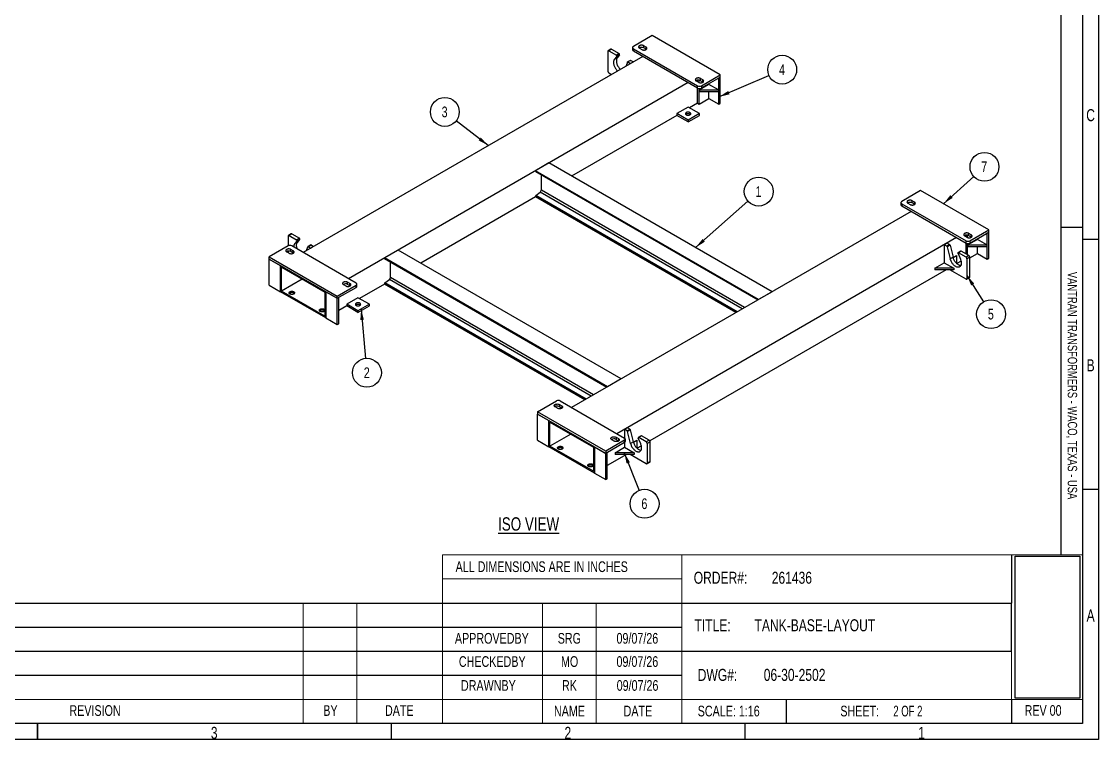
# Model space of a CAD drawing. Header units: inches. Extents: x 0 to 265, y 0 to 187.
# Drawn here: x 130.3 to 264.6, y 0 to 89.5 of the extents above; entities that cross this region are included whole.
import ezdxf

# ---------------------------------------------------------------- set-up
doc = ezdxf.new("R2010")
doc.units = ezdxf.units.IN
doc.header["$LTSCALE"] = 16
doc.header["$MEASUREMENT"] = 0
doc.layers.add('FORMAT', color=7, linetype='Continuous')
doc.styles.add('SLDTEXTSTYLE0', font='TXT', dxfattribs={"width": 0.75})
doc.styles.add('SLDTEXTSTYLE1', font='TXT', dxfattribs={"width": 0.666667})
doc.dimstyles.new('SLDDIMSTYLE4', dxfattribs={"dimtxt": 0.18, "dimasz": 1.359375, "dimexe": 0, "dimexo": 0.0625, "dimgap": 0, "dimtad": 0, "dimtih": 1, "dimtoh": 1, "dimdec": 0, "dimrnd": 1e-09, "dimzin": 0, "dimdsep": 46, "dimtxsty": 'Standard', "dimsah": 1, "dimcen": 0.09, "dimadec": 0, "dimazin": 0, "dimtfac": 1.359375, "dimtdec": 0, "dimtofl": 0, "dimtmove": 0, "dimatfit": 3, "dimfxl": 0, "dimfrac": 2, "dimtolj": 1, "dimtzin": 0, "dimarcsym": 0})
picture_1 = doc.add_image_def('image1.bmp', size_in_pixel=(535, 215))

# ---------------------------------------------------------------- blocks, each defined once
blk = doc.blocks.new('Drawing View47')
at = {"color": 7, "linetype": 'Continuous', "lineweight": 25}
for p, q in [((2.45, 1.5), (0.1, 0.14)), ((10.94, -3.4), (2.45, 1.5)), ((0, 0), (0, -0.27)), ((1.69, 0.07), (1.39, 0.24)), ((1.39, -0.03), (1.39, 0.24)), ((1.69, -0.2), (1.69, 0.07)), ((1.28, -1.09), (-41.06, -25.53)), ((-3.08, -0.48), (-3.08, -2.93)), ((-2.7, -0.2), (-3.05, -0.4)), ((-2.61, -0.2), (-2.97, -0.41)), ((-2.97, -0.41), (-2.01, -0.96)), ((-2.61, -0.2), (-1.66, -0.75)), ((-1.96, -1.09), (-2.27, -1.46)), ((-1.91, -1.26), (-2.27, -1.46)), ((-1.66, -0.75), (-2.01, -0.96)), ((-1.61, -0.89), (-1.96, -1.09)), ((-1.61, -0.89), (-1.91, -1.26)), ((0.1, -0.14), (8.11, -4.76)), ((0.1, -0.14), (0.1, -0.41)), ((0.1, -0.41), (8.11, -5.03)), ((0.86, -0.07), (1.16, -0.24)), ((1.69, -0.2), (1.39, -0.03)), ((1.72, -0.22), (1.69, -0.2)), ((-0.62, -1.81), (-0.79, -2.28)), ((-0.26, -1.59), (-0.61, -1.79)), ((-0.21, -1.59), (-0.57, -1.79)), ((-0.57, -1.79), (-0.26, -1.97)), ((0.1, -1.77), (-0.26, -1.97)), ((-0.21, -1.59), (0.1, -1.77)), ((-2.97, -3.13), (-2.61, -3.33)), ((8.76, -4.01), (8.47, -3.84)), ((8.47, -4.12), (8.47, -3.84)), ((8.58, -4.76), (10.94, -3.4)), ((8.58, -5.03), (10.94, -3.67)), ((8.76, -4.29), (8.76, -4.01)), ((10.76, -3.78), (10.94, -3.67)), ((10.76, -7.04), (10.76, -3.78)), ((10.94, -3.67), (10.94, -3.4)), ((10.94, -6.94), (10.94, -3.67)), ((6.93, -4.35), (-35.4, -28.8)), ((7.93, -4.15), (8.23, -4.32)), ((8.11, -4.25), (8.11, -4.06)), ((8.11, -5.03), (8.11, -4.76)), ((8.11, -6.94), (8.11, -5.03)), ((8.29, -4.35), (8.29, -4.06)), ((8.29, -7.04), (8.29, -5.09)), ((9.53, -4.59), (8.35, -5.27)), ((8.35, -5.27), (10.7, -5.27)), ((8.35, -5.27), (8.35, -5.48)), ((8.76, -4.29), (8.47, -4.12)), ((8.58, -4.76), (8.58, -5.03)), ((8.79, -4.3), (8.76, -4.29)), ((9.53, -4.59), (9.53, -4.49)), ((10.7, -5.27), (9.53, -4.59)), ((10.7, -5.27), (10.7, -5.48)), ((8.29, -7.04), (9.53, -6.33)), ((8.35, -5.48), (10.7, -5.48)), ((9.53, -6.33), (9.53, -5.48)), ((9.53, -6.33), (10.76, -7.04)), ((6.93, -7.42), (5.52, -8.23)), ((8.35, -8.23), (6.93, -7.42)), ((8.11, -6.94), (7.11, -7.52)), ((8.11, -6.94), (8.29, -7.04)), ((10.76, -7.04), (10.94, -6.94)), ((5.52, -8.44), (-7.59, -16.01)), ((6.93, -9.05), (5.52, -8.23)), ((5.52, -8.23), (5.52, -8.44)), ((6.93, -9.25), (5.52, -8.44)), ((8.35, -8.23), (6.93, -9.05)), ((6.93, -9.25), (8.35, -8.44)), ((6.93, -9.05), (6.93, -9.25)), ((8.35, -8.44), (8.35, -8.23)), ((-10.42, -14.37), (-12.1, -15.34)), ((17.39, -30.43), (-10.42, -14.37)), ((15.71, -31.4), (-12.1, -15.34)), ((-12.1, -15.39), (-12.1, -15.34)), ((15.67, -31.43), (-12.1, -15.39)), ((-12.08, -15.44), (15.64, -31.44)), ((-11.37, -17.78), (-11.37, -15.85)), ((-12.1, -18.61), (-26.41, -26.87)), ((-12.1, -18.61), (-12.1, -18.56)), ((12.92, -33.01), (-12.1, -18.56)), ((12.88, -33.03), (-12.1, -18.61)), ((-12.05, -18.45), (-11.5, -18.03)), ((13.04, -32.94), (-12.05, -18.45)), ((13.68, -32.57), (-11.5, -18.03)), ((13.97, -32.41), (-11.37, -17.78)), ((35.92, -17.82), (33.57, -19.19)), ((44.41, -22.72), (35.92, -17.82)), ((33.47, -19.32), (33.47, -19.59)), ((33.57, -19.46), (41.58, -24.08)), ((33.57, -19.46), (33.57, -19.73)), ((33.57, -19.73), (41.58, -24.36)), ((34.33, -19.39), (34.63, -19.56)), ((35.16, -19.25), (34.86, -19.08)), ((34.86, -19.36), (34.86, -19.08)), ((35.16, -19.53), (34.86, -19.36)), ((35.16, -19.53), (35.16, -19.25)), ((35.18, -19.54), (35.16, -19.53)), ((34.75, -20.41), (-7.59, -44.85)), ((42.05, -24.08), (44.41, -22.72)), ((44.41, -23), (44.41, -22.72)), ((-42.95, -23.49), (-42.95, -24.71)), ((-42.56, -23.21), (-42.91, -23.41)), ((-42.48, -23.22), (-42.83, -23.42)), ((-42.83, -23.42), (-41.88, -23.97)), ((-42.48, -23.22), (-41.52, -23.77)), ((-42.13, -24.47), (-41.83, -24.1)), ((-41.52, -23.77), (-41.88, -23.97)), ((-41.47, -23.9), (-41.83, -24.1)), ((-41.78, -24.27), (-41.47, -23.9)), ((40.4, -23.68), (-1.94, -48.12)), ((41.4, -23.47), (41.7, -23.64)), ((41.58, -23.57), (41.58, -23.38)), ((41.58, -24.36), (41.58, -24.08)), ((41.76, -23.67), (41.76, -23.38)), ((43, -23.91), (41.82, -24.59)), ((42.23, -23.34), (41.93, -23.17)), ((41.93, -23.44), (41.93, -23.17)), ((42.23, -23.61), (41.93, -23.44)), ((42.05, -24.36), (44.41, -23)), ((42.05, -24.08), (42.05, -24.36)), ((42.23, -23.61), (42.23, -23.34)), ((42.26, -23.62), (42.23, -23.61)), ((43, -23.91), (43, -23.81)), ((44.17, -24.59), (43, -23.91)), ((44.23, -23.1), (44.41, -23)), ((44.23, -26.36), (44.23, -23.1)), ((44.41, -26.26), (44.41, -23)), ((-42.95, -24.71), (-45.3, -26.07)), ((-43.12, -25.46), (-42.83, -25.63)), ((-42.95, -25.37), (-42.95, -25.56)), ((-42.3, -25.33), (-42.59, -25.16)), ((-42.59, -25.43), (-42.59, -25.16)), ((-42.3, -25.6), (-42.59, -25.43)), ((-34.46, -29.34), (-42.48, -24.71)), ((-42.3, -25.6), (-42.3, -25.33)), ((-41.78, -24.27), (-42.13, -24.47)), ((-40.65, -25.29), (-40.49, -24.82)), ((-40.12, -24.6), (-40.47, -24.8)), ((-40.43, -24.81), (-40.08, -24.6)), ((-40.43, -24.81), (-40.12, -24.99)), ((-39.77, -24.78), (-40.12, -24.99)), ((-40.08, -24.6), (-39.77, -24.78)), ((-29.24, -25.24), (-30.93, -26.21)), ((-1.43, -41.29), (-29.24, -25.24)), ((39.22, -24.36), (38.87, -24.56)), ((38.87, -24.56), (38.87, -26.81)), ((39.18, -24.74), (38.87, -24.56)), ((39.54, -24.54), (39.18, -24.74)), ((39.54, -24.54), (39.22, -24.36)), ((39.59, -24.61), (39.24, -24.82)), ((39.24, -24.82), (39.61, -26.34)), ((39.59, -24.61), (39.97, -26.13)), ((40.94, -25.37), (40.59, -25.57)), ((40.98, -25.37), (40.63, -25.57)), ((41.93, -25.92), (40.98, -25.37)), ((41.58, -25.72), (41.58, -24.36)), ((41.76, -25.82), (41.76, -24.41)), ((41.82, -24.59), (41.82, -24.8)), ((41.82, -24.59), (44.17, -24.59)), ((41.82, -24.8), (44.17, -24.8)), ((43, -25.65), (43, -24.8)), ((44.17, -24.59), (44.17, -24.8)), ((-45.3, -26.35), (-45.3, -26.07)), ((-45.3, -26.07), (-36.82, -30.97)), ((-45.3, -26.35), (-36.82, -31.24)), ((-45.3, -29.61), (-45.3, -26.35)), ((-45.3, -26.35), (-43.89, -27.16)), ((-42.27, -25.61), (-42.3, -25.6)), ((-3.11, -42.27), (-30.93, -26.21)), ((-30.93, -26.26), (-30.93, -26.21)), ((-3.16, -42.29), (-30.93, -26.26)), ((-30.91, -26.3), (-3.19, -42.31)), ((-30.19, -28.65), (-30.19, -26.71)), ((37.69, -27.49), (38.87, -26.81)), ((38.87, -26.81), (40.05, -27.49)), ((39.97, -26.13), (39.61, -26.34)), ((39.98, -26.17), (40.4, -25.92)), ((40.4, -25.92), (40.4, -26.9)), ((40.96, -26.62), (40.43, -26.92)), ((40.58, -25.65), (40.88, -26.37)), ((41.58, -26.13), (40.63, -25.57)), ((41.93, -25.92), (41.58, -26.13)), ((42.05, -26.13), (41.7, -26.33)), ((41.7, -26.33), (41.7, -28.78)), ((42.05, -26.19), (43, -25.65)), ((42.05, -28.57), (42.05, -26.13)), ((43, -25.65), (44.23, -26.36)), ((44.23, -26.36), (44.41, -26.26)), ((-43.89, -30.43), (-43.89, -27.16)), ((-43.89, -27.16), (-38.23, -30.43)), ((-43.89, -30.43), (-43.89, -27.16)), ((-43.77, -27.37), (-38.35, -30.5)), ((-43.77, -30.36), (-43.77, -27.37)), ((39.11, -27.69), (2.16, -49.02)), ((37.69, -27.49), (37.69, -27.69)), ((40.05, -27.49), (37.69, -27.49)), ((40.05, -27.69), (37.69, -27.69)), ((41.58, -28.85), (39.58, -27.69)), ((40.05, -27.49), (40.05, -27.69)), ((-41.18, -28.86), (-43.77, -30.36)), ((-35.23, -29.41), (-35.52, -29.24)), ((-35.52, -29.51), (-35.52, -29.24)), ((-35.23, -29.68), (-35.52, -29.51)), ((-35.23, -29.68), (-35.23, -29.41)), ((-34.36, -29.75), (-34.36, -29.48)), ((-30.93, -29.48), (-34.05, -31.28)), ((-30.93, -29.48), (-30.93, -29.43)), ((-5.9, -43.87), (-30.93, -29.43)), ((-5.94, -43.9), (-30.93, -29.48)), ((-30.87, -29.32), (-30.32, -28.9)), ((-5.78, -43.8), (-30.87, -29.32)), ((-5.14, -43.44), (-30.32, -28.9)), ((-4.86, -43.27), (-30.19, -28.65)), ((41.66, -28.86), (42.02, -28.65)), ((42.05, -28.57), (41.7, -28.78)), ((-45.3, -29.61), (-43.89, -30.43)), ((-38.23, -33.69), (-43.89, -30.43)), ((-38.35, -33.49), (-43.77, -30.36)), ((-38.35, -30.5), (-38.35, -33.49)), ((-38.23, -30.43), (-38.23, -33.69)), ((-38.23, -30.43), (-36.82, -31.24)), ((-38.23, -33.69), (-38.23, -30.43)), ((-36.82, -30.97), (-34.46, -29.61)), ((-36.82, -31.24), (-34.46, -29.88)), ((-36.05, -29.54), (-35.76, -29.71)), ((-35.2, -29.7), (-35.23, -29.68)), ((-34.46, -29.88), (-34.46, -29.61)), ((17.39, -30.43), (15.71, -31.4)), ((-36.82, -31.24), (-36.82, -30.97)), ((-36.82, -31.24), (-36.64, -31.14)), ((-36.82, -34.51), (-36.82, -31.24)), ((-36.64, -34.41), (-36.64, -31.14)), ((-35.64, -32.2), (-36.64, -32.78)), ((-34.23, -31.18), (-35.64, -31.99)), ((-34.23, -32.81), (-35.64, -31.99)), ((-35.64, -31.99), (-35.64, -32.2)), ((-34.23, -33.01), (-35.64, -32.2)), ((-32.81, -31.99), (-34.23, -31.18)), ((-32.81, -31.99), (-34.23, -32.81)), ((-34.23, -33.01), (-32.81, -32.2)), ((-32.81, -32.2), (-32.81, -31.99)), ((-34.23, -32.81), (-34.23, -33.01)), ((-38.23, -33.69), (-36.82, -34.51)), ((-36.82, -34.51), (-36.64, -34.41)), ((-1.43, -41.29), (-3.11, -42.27)), ((-11.83, -45.4), (-9.48, -44.04)), ((-9.01, -44.04), (-0.99, -48.66)), ((-11.83, -45.4), (-11.83, -45.67)), ((-3.35, -50.29), (-11.83, -45.4)), ((-9.36, -44.95), (-9.65, -44.78)), ((-9.12, -44.48), (-8.83, -44.65)), ((-9.12, -44.48), (-9.12, -44.75)), ((-9.12, -44.75), (-8.83, -44.92)), ((-8.83, -44.65), (-8.83, -44.92)), ((-8.83, -44.92), (-8.8, -44.94)), ((-3.35, -50.57), (-11.83, -45.67)), ((-11.83, -45.67), (-10.42, -46.48)), ((-11.83, -48.93), (-11.83, -45.67)), ((-10.42, -49.75), (-10.42, -46.48)), ((-10.42, -46.48), (-4.76, -49.75)), ((-10.42, -49.75), (-10.42, -46.48)), ((-10.3, -46.69), (-4.88, -49.82)), ((-10.3, -49.68), (-10.3, -46.69)), ((-7.71, -48.19), (-10.3, -49.68)), ((-0.64, -47.37), (-0.99, -47.57)), ((-0.99, -47.57), (-0.99, -48.66)), ((-0.68, -47.75), (-0.99, -47.57)), ((-0.68, -47.75), (-0.33, -47.55)), ((-0.33, -47.55), (-0.64, -47.37)), ((-0.27, -47.63), (-0.63, -47.83)), ((-0.25, -49.35), (-0.63, -47.83)), ((0.1, -49.15), (-0.27, -47.63)), ((-11.83, -48.93), (-10.42, -49.75)), ((-0.99, -48.93), (-3.35, -50.29)), ((-0.99, -49.21), (-3.35, -50.57)), ((-2.29, -49.04), (-2.58, -48.87)), ((-2.05, -48.56), (-1.76, -48.73)), ((-2.05, -48.56), (-2.05, -48.83)), ((-2.05, -48.83), (-1.76, -49)), ((-1.76, -48.73), (-1.76, -49)), ((-1.76, -49), (-1.73, -49.02)), ((-0.99, -49.21), (-0.99, -48.93)), ((-0.99, -49.21), (-0.99, -49.82)), ((-0.89, -49.07), (-0.89, -48.8)), ((0.1, -49.15), (-0.25, -49.35)), ((0.11, -49.18), (0.54, -48.93)), ((0.54, -48.93), (0.54, -49.91)), ((1.1, -49.63), (0.57, -49.94)), ((1.08, -48.38), (0.72, -48.58)), ((1.02, -49.38), (0.72, -48.66)), ((1.12, -48.38), (0.77, -48.59)), ((1.72, -49.14), (0.77, -48.59)), ((2.07, -48.93), (1.12, -48.38)), ((2.07, -48.93), (1.72, -49.14)), ((2.19, -49.14), (1.84, -49.34)), ((1.84, -49.34), (1.84, -51.79)), ((2.19, -51.59), (2.19, -49.14)), ((-4.76, -53.02), (-10.42, -49.75)), ((-4.88, -52.81), (-10.3, -49.68)), ((-4.88, -49.82), (-4.88, -52.81)), ((-4.76, -49.75), (-4.76, -53.02)), ((-4.76, -49.75), (-3.35, -50.57)), ((-4.76, -53.02), (-4.76, -49.75)), ((-3.35, -50.29), (-3.35, -50.57)), ((-3.35, -50.57), (-3.17, -50.46)), ((-3.35, -53.83), (-3.35, -50.57)), ((-3.17, -53.73), (-3.17, -50.46)), ((-0.76, -50.7), (-3.17, -52.1)), ((-2.17, -50.5), (-0.99, -49.82)), ((0.19, -50.5), (-2.17, -50.5)), ((-2.17, -50.5), (-2.17, -50.7)), ((0.19, -50.7), (-2.17, -50.7)), ((-0.99, -49.82), (0.19, -50.5)), ((1.72, -51.86), (-0.29, -50.7)), ((0.19, -50.5), (0.19, -50.7)), ((1.8, -51.87), (2.15, -51.66)), ((2.19, -51.59), (1.84, -51.79)), ((-4.76, -53.02), (-3.35, -53.83)), ((-3.35, -53.83), (-3.17, -53.73))]:
    blk.add_line(p, q, dxfattribs=at)
at = {"color": 7, "linetype": 'Continuous', "lineweight": 25, "flags": 128}
for points in [[(0.1, 0.14), (0.06, 0.11), (0.03, 0.08), (0.01, 0.05), (0, 0.02), (0, -0.02), (0.01, -0.05), (0.03, -0.08), (0.06, -0.11), (0.1, -0.14)], [(1.39, 0.24), (1.35, 0.26), (1.3, 0.28), (1.24, 0.29), (1.19, 0.3), (1.13, 0.3), (1.07, 0.3), (1.01, 0.29), (0.96, 0.28), (0.91, 0.26), (0.86, 0.24), (0.83, 0.21), (0.79, 0.18), (0.77, 0.15), (0.76, 0.12), (0.75, 0.09), (0.76, 0.05), (0.77, 0.02), (0.79, -0.01), (0.83, -0.04), (0.86, -0.07)], [(1.16, -0.24), (1.2, -0.26), (1.25, -0.28), (1.31, -0.29), (1.36, -0.3), (1.42, -0.3), (1.48, -0.3), (1.54, -0.29), (1.59, -0.28), (1.64, -0.26), (1.69, -0.24), (1.73, -0.21), (1.76, -0.18), (1.78, -0.15), (1.79, -0.12), (1.8, -0.09), (1.79, -0.05), (1.78, -0.02), (1.76, 0.01), (1.73, 0.04), (1.69, 0.07)], [(-1.91, -1.26), (-1.95, -1.31), (-1.97, -1.36), (-2, -1.42), (-2.01, -1.49), (-2.02, -1.56), (-2.02, -1.64), (-2.02, -1.72), (-2.01, -1.81), (-1.99, -1.89), (-1.97, -1.98), (-1.94, -2.07), (-1.9, -2.16), (-1.86, -2.25), (-1.82, -2.33), (-1.77, -2.41), (-1.71, -2.49), (-1.65, -2.57), (-1.59, -2.64), (-1.53, -2.7), (-1.52, -2.7)], [(-2.27, -1.46), (-2.3, -1.51), (-2.33, -1.57), (-2.35, -1.63), (-2.37, -1.7), (-2.37, -1.77), (-2.38, -1.85), (-2.37, -1.93), (-2.36, -2.01), (-2.35, -2.1), (-2.32, -2.19), (-2.29, -2.27), (-2.26, -2.36), (-2.22, -2.45), (-2.17, -2.53), (-2.12, -2.62), (-2.06, -2.7), (-2.01, -2.77), (-1.94, -2.84), (-1.88, -2.9), (-1.88, -2.91)], [(-0.62, -1.81), (-0.62, -1.8), (-0.61, -1.79), (-0.61, -1.79), (-0.6, -1.79), (-0.59, -1.79), (-0.59, -1.79), (-0.58, -1.79), (-0.57, -1.79)], [(8.47, -3.84), (8.42, -3.82), (8.37, -3.8), (8.32, -3.79), (8.26, -3.78), (8.2, -3.78), (8.14, -3.78), (8.08, -3.79), (8.03, -3.8), (7.98, -3.82), (7.93, -3.84), (7.9, -3.87), (7.87, -3.9), (7.84, -3.93), (7.83, -3.96), (7.82, -4), (7.83, -4.03), (7.84, -4.06), (7.87, -4.1), (7.9, -4.12), (7.93, -4.15)], [(8.23, -4.32), (8.27, -4.34), (8.32, -4.36), (8.38, -4.37), (8.44, -4.38), (8.49, -4.38), (8.55, -4.38), (8.61, -4.37), (8.66, -4.36), (8.71, -4.34), (8.76, -4.32), (8.8, -4.29), (8.83, -4.27), (8.85, -4.23), (8.86, -4.2), (8.87, -4.17), (8.86, -4.13), (8.85, -4.1), (8.83, -4.07), (8.8, -4.04), (8.76, -4.01)], [(6.7, -8.37), (6.74, -8.39), (6.79, -8.41), (6.84, -8.42), (6.9, -8.42), (6.95, -8.42), (7.01, -8.42), (7.06, -8.41), (7.11, -8.39), (7.16, -8.37), (7.2, -8.35), (7.23, -8.32), (7.25, -8.29), (7.26, -8.26), (7.27, -8.23), (7.26, -8.2), (7.24, -8.16), (7.22, -8.14), (7.19, -8.11), (7.15, -8.09), (7.1, -8.07), (7.05, -8.05), (7, -8.04), (6.94, -8.04), (6.88, -8.04), (6.83, -8.05), (6.78, -8.06), (6.73, -8.08), (6.69, -8.1), (6.65, -8.13), (6.63, -8.16), (6.61, -8.19), (6.6, -8.22), (6.6, -8.25), (6.61, -8.29), (6.63, -8.32), (6.66, -8.34), (6.7, -8.37)], [(6.7, -8.3), (6.66, -8.33), (6.65, -8.33)], [(7.22, -8.33), (7.2, -8.32), (7.16, -8.3), (7.11, -8.28), (7.06, -8.26), (7.01, -8.25), (6.95, -8.24), (6.9, -8.25), (6.84, -8.25), (6.79, -8.26), (6.74, -8.28), (6.7, -8.3)], [(33.57, -19.19), (33.53, -19.21), (33.5, -19.24), (33.48, -19.27), (33.47, -19.3), (33.47, -19.34), (33.48, -19.37), (33.5, -19.4), (33.53, -19.43), (33.57, -19.46)], [(34.86, -19.08), (34.82, -19.06), (34.77, -19.04), (34.71, -19.03), (34.66, -19.02), (34.6, -19.02), (34.54, -19.02), (34.48, -19.03), (34.43, -19.04), (34.38, -19.06), (34.33, -19.08), (34.3, -19.11), (34.26, -19.14), (34.24, -19.17), (34.23, -19.2), (34.22, -19.24), (34.23, -19.27), (34.24, -19.3), (34.26, -19.33), (34.3, -19.36), (34.33, -19.39)], [(34.63, -19.56), (34.67, -19.58), (34.72, -19.6), (34.78, -19.61), (34.83, -19.62), (34.89, -19.62), (34.95, -19.62), (35.01, -19.61), (35.06, -19.6), (35.11, -19.58), (35.16, -19.56), (35.2, -19.53), (35.23, -19.5), (35.25, -19.47), (35.26, -19.44), (35.27, -19.41), (35.26, -19.37), (35.25, -19.34), (35.23, -19.31), (35.2, -19.28), (35.16, -19.25)], [(41.93, -23.17), (41.89, -23.14), (41.84, -23.13), (41.79, -23.11), (41.73, -23.1), (41.67, -23.1), (41.61, -23.1), (41.55, -23.11), (41.5, -23.13), (41.45, -23.14), (41.4, -23.17), (41.37, -23.19), (41.34, -23.22), (41.31, -23.25), (41.3, -23.28), (41.29, -23.32), (41.3, -23.35), (41.31, -23.39), (41.34, -23.42), (41.37, -23.45), (41.4, -23.47)], [(41.7, -23.64), (41.74, -23.66), (41.79, -23.68), (41.85, -23.69), (41.91, -23.7), (41.96, -23.71), (42.02, -23.7), (42.08, -23.69), (42.13, -23.68), (42.18, -23.66), (42.23, -23.64), (42.27, -23.62), (42.3, -23.59), (42.32, -23.56), (42.33, -23.52), (42.34, -23.49), (42.33, -23.45), (42.32, -23.42), (42.3, -23.39), (42.27, -23.36), (42.23, -23.34)], [(-42.59, -25.16), (-42.64, -25.13), (-42.69, -25.12), (-42.74, -25.1), (-42.8, -25.09), (-42.86, -25.09), (-42.92, -25.09), (-42.97, -25.1), (-43.03, -25.12), (-43.08, -25.13), (-43.12, -25.16), (-43.16, -25.18), (-43.19, -25.21), (-43.22, -25.24), (-43.23, -25.27), (-43.23, -25.31), (-43.23, -25.34), (-43.22, -25.38), (-43.19, -25.41), (-43.16, -25.44), (-43.12, -25.46)], [(-42.83, -25.63), (-42.78, -25.65), (-42.73, -25.67), (-42.68, -25.68), (-42.62, -25.69), (-42.56, -25.7), (-42.51, -25.69), (-42.45, -25.68), (-42.39, -25.67), (-42.34, -25.65), (-42.3, -25.63), (-42.26, -25.61), (-42.23, -25.58), (-42.21, -25.55), (-42.19, -25.51), (-42.19, -25.48), (-42.19, -25.44), (-42.21, -25.41), (-42.23, -25.38), (-42.26, -25.35), (-42.3, -25.33)], [(-41.79, -25.11), (-41.8, -25.08), (-41.83, -24.99), (-41.85, -24.91), (-41.87, -24.82), (-41.88, -24.74), (-41.89, -24.65), (-41.88, -24.58), (-41.88, -24.5), (-41.86, -24.44), (-41.84, -24.37), (-41.81, -24.32), (-41.78, -24.27)], [(-40.43, -24.81), (-40.44, -24.8), (-40.45, -24.8), (-40.46, -24.8), (-40.46, -24.8), (-40.47, -24.8), (-40.48, -24.81), (-40.48, -24.81), (-40.49, -24.82)], [(40.88, -26.37), (40.91, -26.46), (40.94, -26.55), (40.96, -26.63), (40.98, -26.72), (40.99, -26.8), (40.99, -26.88), (40.99, -26.96), (40.98, -27.03), (40.96, -27.1), (40.94, -27.16), (40.91, -27.21), (40.87, -27.26), (40.83, -27.3), (40.78, -27.33), (40.73, -27.36), (40.68, -27.37), (40.62, -27.38), (40.56, -27.38), (40.49, -27.37), (40.43, -27.35), (40.36, -27.32), (40.29, -27.29), (40.22, -27.24), (40.16, -27.19), (40.09, -27.14), (40.02, -27.07), (39.96, -27.01), (39.9, -26.93), (39.85, -26.85), (39.8, -26.77), (39.75, -26.69), (39.71, -26.6), (39.67, -26.51), (39.64, -26.43), (39.61, -26.34)], [(40.93, -27.17), (40.91, -27.17), (40.85, -27.16), (40.78, -27.14), (40.71, -27.12), (40.65, -27.08), (40.58, -27.04), (40.51, -26.99), (40.44, -26.93), (40.38, -26.87), (40.32, -26.8), (40.26, -26.73), (40.2, -26.65), (40.15, -26.57), (40.1, -26.48), (40.06, -26.4), (40.02, -26.31), (39.99, -26.22), (39.97, -26.13)], [(40.58, -25.65), (40.57, -25.63), (40.57, -25.61), (40.57, -25.59), (40.58, -25.58), (40.59, -25.57), (40.6, -25.57), (40.61, -25.57), (40.63, -25.57)], [(-35.52, -29.24), (-35.57, -29.22), (-35.62, -29.2), (-35.67, -29.18), (-35.73, -29.18), (-35.79, -29.17), (-35.85, -29.18), (-35.9, -29.18), (-35.96, -29.2), (-36.01, -29.22), (-36.05, -29.24), (-36.09, -29.26), (-36.12, -29.29), (-36.14, -29.32), (-36.16, -29.36), (-36.16, -29.39), (-36.16, -29.42), (-36.14, -29.46), (-36.12, -29.49), (-36.09, -29.52), (-36.05, -29.54)], [(-35.76, -29.71), (-35.71, -29.74), (-35.66, -29.75), (-35.61, -29.77), (-35.55, -29.77), (-35.49, -29.78), (-35.43, -29.77), (-35.38, -29.77), (-35.32, -29.75), (-35.27, -29.74), (-35.23, -29.71), (-35.19, -29.69), (-35.16, -29.66), (-35.14, -29.63), (-35.12, -29.59), (-35.12, -29.56), (-35.12, -29.53), (-35.14, -29.49), (-35.16, -29.46), (-35.19, -29.43), (-35.23, -29.41)], [(-34.46, -29.61), (-34.42, -29.59), (-34.4, -29.56), (-34.38, -29.53), (-34.37, -29.49), (-34.37, -29.46), (-34.38, -29.43), (-34.4, -29.39), (-34.42, -29.37), (-34.46, -29.34)], [(-42.72, -30.42), (-42.68, -30.4), (-42.63, -30.39), (-42.57, -30.37), (-42.52, -30.37), (-42.46, -30.37), (-42.41, -30.37), (-42.35, -30.38), (-42.3, -30.39), (-42.25, -30.41), (-42.21, -30.44), (-42.18, -30.46), (-42.16, -30.49), (-42.14, -30.52), (-42.13, -30.56), (-42.13, -30.59), (-42.15, -30.62), (-42.17, -30.65), (-42.2, -30.68), (-42.23, -30.71), (-42.28, -30.73), (-42.33, -30.74), (-42.38, -30.76), (-42.43, -30.76), (-42.49, -30.76), (-42.55, -30.76), (-42.6, -30.75), (-42.65, -30.74), (-42.7, -30.72), (-42.74, -30.69), (-42.77, -30.67), (-42.8, -30.64), (-42.81, -30.61), (-42.82, -30.57), (-42.82, -30.54), (-42.81, -30.51), (-42.78, -30.48), (-42.76, -30.45), (-42.72, -30.42)], [(-42.72, -30.56), (-42.68, -30.54), (-42.63, -30.52), (-42.57, -30.51), (-42.52, -30.5), (-42.46, -30.5), (-42.41, -30.51), (-42.35, -30.52), (-42.3, -30.53), (-42.25, -30.55), (-42.21, -30.57), (-42.18, -30.6), (-42.16, -30.63), (-42.15, -30.63)], [(-34.46, -32.13), (-34.42, -32.15), (-34.37, -32.17), (-34.32, -32.18), (-34.26, -32.18), (-34.21, -32.19), (-34.15, -32.18), (-34.1, -32.17), (-34.05, -32.16), (-34, -32.14), (-33.96, -32.11), (-33.93, -32.08), (-33.91, -32.05), (-33.9, -32.02), (-33.89, -31.99), (-33.9, -31.96), (-33.91, -31.93), (-33.94, -31.9), (-33.97, -31.87), (-34.01, -31.85), (-34.06, -31.83), (-34.11, -31.81), (-34.16, -31.8), (-34.22, -31.8), (-34.28, -31.8), (-34.33, -31.81), (-34.38, -31.82), (-34.43, -31.84), (-34.47, -31.86), (-34.51, -31.89), (-34.53, -31.92), (-34.55, -31.95), (-34.56, -31.98), (-34.56, -32.01), (-34.55, -32.05), (-34.53, -32.08), (-34.5, -32.1), (-34.46, -32.13)], [(-34.46, -32.06), (-34.5, -32.09), (-34.51, -32.1)], [(-33.94, -32.1), (-33.96, -32.08), (-34, -32.06), (-34.05, -32.04), (-34.1, -32.02), (-34.15, -32.01), (-34.21, -32.01), (-34.26, -32.01), (-34.32, -32.01), (-34.37, -32.02), (-34.42, -32.04), (-34.46, -32.06)], [(-38.95, -32.6), (-38.9, -32.58), (-38.86, -32.56), (-38.8, -32.55), (-38.75, -32.55), (-38.69, -32.54), (-38.63, -32.55), (-38.58, -32.56), (-38.53, -32.57), (-38.48, -32.59), (-38.44, -32.61), (-38.41, -32.64), (-38.38, -32.67), (-38.37, -32.7), (-38.36, -32.73), (-38.36, -32.77), (-38.38, -32.8), (-38.4, -32.83), (-38.43, -32.86), (-38.46, -32.88), (-38.51, -32.9), (-38.55, -32.92), (-38.61, -32.93), (-38.66, -32.94), (-38.72, -32.94), (-38.78, -32.94), (-38.83, -32.93), (-38.88, -32.91), (-38.93, -32.89), (-38.97, -32.87), (-39, -32.84), (-39.03, -32.81), (-39.04, -32.78), (-39.05, -32.75), (-39.05, -32.72), (-39.03, -32.69), (-39.01, -32.65), (-38.98, -32.63), (-38.95, -32.6)], [(-38.95, -32.74), (-38.9, -32.72), (-38.86, -32.7), (-38.8, -32.69), (-38.75, -32.68), (-38.69, -32.68), (-38.63, -32.68), (-38.58, -32.69), (-38.53, -32.71), (-38.48, -32.73), (-38.44, -32.75), (-38.41, -32.78), (-38.38, -32.81), (-38.38, -32.81)], [(-9.65, -44.78), (-9.69, -44.76), (-9.72, -44.73), (-9.75, -44.7), (-9.76, -44.66), (-9.76, -44.63), (-9.76, -44.6), (-9.75, -44.56), (-9.72, -44.53), (-9.69, -44.5), (-9.65, -44.48), (-9.61, -44.46), (-9.56, -44.44), (-9.51, -44.42), (-9.45, -44.42), (-9.39, -44.41), (-9.33, -44.42), (-9.27, -44.42), (-9.22, -44.44), (-9.17, -44.46), (-9.12, -44.48)], [(-8.83, -44.65), (-8.79, -44.67), (-8.76, -44.7), (-8.74, -44.73), (-8.72, -44.77), (-8.72, -44.8), (-8.72, -44.83), (-8.74, -44.87), (-8.76, -44.9), (-8.79, -44.93), (-8.83, -44.95), (-8.87, -44.98), (-8.92, -44.99), (-8.98, -45.01), (-9.04, -45.01), (-9.09, -45.02), (-9.15, -45.01), (-9.21, -45.01), (-9.27, -44.99), (-9.32, -44.98), (-9.36, -44.95)], [(-2.58, -48.87), (-2.62, -48.84), (-2.65, -48.81), (-2.67, -48.78), (-2.69, -48.75), (-2.69, -48.71), (-2.69, -48.68), (-2.67, -48.65), (-2.65, -48.61), (-2.62, -48.59), (-2.58, -48.56), (-2.54, -48.54), (-2.49, -48.52), (-2.43, -48.51), (-2.38, -48.5), (-2.32, -48.5), (-2.26, -48.5), (-2.2, -48.51), (-2.15, -48.52), (-2.1, -48.54), (-2.05, -48.56)], [(-1.76, -48.73), (-1.72, -48.76), (-1.69, -48.78), (-1.67, -48.82), (-1.65, -48.85), (-1.65, -48.88), (-1.65, -48.92), (-1.67, -48.95), (-1.69, -48.98), (-1.72, -49.01), (-1.76, -49.04), (-1.8, -49.06), (-1.85, -49.08), (-1.91, -49.09), (-1.97, -49.1), (-2.02, -49.1), (-2.08, -49.1), (-2.14, -49.09), (-2.19, -49.08), (-2.24, -49.06), (-2.29, -49.04)], [(-0.99, -48.93), (-0.96, -48.91), (-0.93, -48.88), (-0.91, -48.85), (-0.9, -48.81), (-0.9, -48.78), (-0.91, -48.75), (-0.93, -48.72), (-0.96, -48.69), (-0.99, -48.66)], [(-0.25, -49.35), (-0.22, -49.44), (-0.19, -49.53), (-0.16, -49.61), (-0.11, -49.7), (-0.07, -49.79), (-0.02, -49.87), (0.04, -49.94), (0.1, -50.02), (0.16, -50.09), (0.23, -50.15), (0.29, -50.21), (0.36, -50.26), (0.43, -50.3), (0.5, -50.33), (0.57, -50.36), (0.63, -50.38), (0.7, -50.39), (0.76, -50.39), (0.82, -50.38), (0.87, -50.37), (0.92, -50.34), (0.97, -50.31), (1.01, -50.27), (1.04, -50.23), (1.07, -50.17), (1.1, -50.11), (1.11, -50.04), (1.12, -49.97), (1.13, -49.9), (1.13, -49.81), (1.12, -49.73), (1.1, -49.65), (1.08, -49.56), (1.05, -49.47), (1.02, -49.38)], [(0.1, -49.15), (0.13, -49.23), (0.16, -49.32), (0.2, -49.41), (0.24, -49.5), (0.29, -49.58), (0.34, -49.66), (0.39, -49.74), (0.45, -49.81), (0.52, -49.88), (0.58, -49.95), (0.65, -50), (0.71, -50.05), (0.78, -50.09), (0.85, -50.13), (0.92, -50.16), (0.98, -50.17), (1.05, -50.18), (1.07, -50.19)], [(0.77, -48.59), (0.75, -48.58), (0.74, -48.58), (0.72, -48.58), (0.71, -48.59), (0.71, -48.61), (0.71, -48.62), (0.71, -48.64), (0.72, -48.66)], [(-9.25, -49.75), (-9.21, -49.72), (-9.16, -49.71), (-9.1, -49.7), (-9.05, -49.69), (-8.99, -49.69), (-8.94, -49.69), (-8.88, -49.7), (-8.83, -49.72), (-8.78, -49.74), (-8.74, -49.76), (-8.71, -49.78), (-8.69, -49.81), (-8.67, -49.85), (-8.66, -49.88), (-8.67, -49.91), (-8.68, -49.94), (-8.7, -49.97), (-8.73, -50), (-8.76, -50.03), (-8.81, -50.05), (-8.86, -50.06), (-8.91, -50.08), (-8.96, -50.08), (-9.02, -50.08), (-9.08, -50.08), (-9.13, -50.07), (-9.18, -50.06), (-9.23, -50.04), (-9.27, -50.01), (-9.3, -49.99), (-9.33, -49.96), (-9.34, -49.93), (-9.35, -49.89), (-9.35, -49.86), (-9.34, -49.83), (-9.32, -49.8), (-9.29, -49.77), (-9.25, -49.75)], [(-9.33, -49.95), (-9.32, -49.94), (-9.29, -49.91), (-9.25, -49.88), (-9.21, -49.86), (-9.16, -49.84), (-9.1, -49.83), (-9.05, -49.83), (-8.99, -49.82), (-8.94, -49.83), (-8.88, -49.84), (-8.83, -49.85), (-8.78, -49.87), (-8.74, -49.89), (-8.71, -49.92), (-8.69, -49.95), (-8.68, -49.95)], [(-5.48, -51.92), (-5.43, -51.9), (-5.39, -51.89), (-5.33, -51.87), (-5.28, -51.87), (-5.22, -51.87), (-5.16, -51.87), (-5.11, -51.88), (-5.06, -51.89), (-5.01, -51.91), (-4.97, -51.94), (-4.94, -51.96), (-4.91, -51.99), (-4.9, -52.02), (-4.89, -52.06), (-4.89, -52.09), (-4.91, -52.12), (-4.93, -52.15), (-4.96, -52.18), (-4.99, -52.2), (-5.04, -52.23), (-5.08, -52.24), (-5.14, -52.25), (-5.19, -52.26), (-5.25, -52.26), (-5.31, -52.26), (-5.36, -52.25), (-5.41, -52.23), (-5.46, -52.22), (-5.5, -52.19), (-5.53, -52.17), (-5.56, -52.14), (-5.57, -52.1), (-5.58, -52.07), (-5.58, -52.04), (-5.56, -52.01), (-5.54, -51.98), (-5.51, -51.95), (-5.48, -51.92)], [(-5.56, -52.13), (-5.54, -52.11), (-5.51, -52.08), (-5.48, -52.06), (-5.43, -52.04), (-5.39, -52.02), (-5.33, -52.01), (-5.28, -52), (-5.22, -52), (-5.16, -52.01), (-5.11, -52.01), (-5.06, -52.03), (-5.01, -52.05), (-4.97, -52.07), (-4.94, -52.1), (-4.91, -52.13), (-4.91, -52.13)]]:
    blk.add_lwpolyline(points, dxfattribs=at)
at = {"color": 7, "linetype": 'Continuous', "lineweight": 25}
for centre, radius, start, end in [((1.13, -0.53), 0.56, 61.9086, 121.5862), ((-3.01, -0.46), 0.0728, 50.7967, 189.214), ((-2.66, -0.27), 0.0838, 54.3824, 114.3071), ((-2.06, -1.05), 0.108, 338.9931, 61.8102), ((-1.71, -0.85), 0.108, 338.9931, 61.8102), ((0.16, -0.26), 0.163, 184.7823, 246.5379), ((-0.24, -1.62), 0.0409, 53.5902, 115.0993), ((-2.83, -2.91), 0.256, 182.6055, 237.3945), ((8.2, -4.61), 0.56, 61.9086, 121.5862), ((8.35, -4.31), 0.51, 242.4805, 297.5195), ((8.35, -4.58), 0.51, 242.4805, 297.5195), ((-12.06, -15.4), 0.0468, 174.3023, 234.3856), ((-11.96, -18.57), 0.146, 128.3701, 177.1002), ((-11.72, -17.76), 0.344, 308.3701, 357.1002), ((33.63, -19.58), 0.163, 184.7823, 246.5379), ((34.6, -19.85), 0.56, 61.9086, 121.5862), ((-42.88, -23.48), 0.0728, 50.7967, 189.214), ((-42.52, -23.28), 0.0838, 54.3824, 114.3071), ((-41.93, -24.07), 0.108, 338.9931, 61.8102), ((-41.57, -23.86), 0.108, 338.9931, 61.8102), ((41.67, -23.93), 0.56, 61.9086, 121.5862), ((41.82, -23.63), 0.51, 242.4805, 297.5195), ((-42.86, -25.92), 0.56, 61.9086, 121.5862), ((-42.71, -25.17), 0.51, 62.4805, 117.5195), ((-41.65, -24.82), 0.594, 144.1637, 182.7194), ((-40.1, -24.63), 0.0409, 53.5902, 115.0993), ((39.11, -24.85), 0.13, 13.6441, 57.0884), ((39.46, -24.65), 0.13, 13.6441, 57.0884), ((40.96, -25.4), 0.0417, 54.1918, 114.4977), ((41.82, -23.9), 0.51, 242.4805, 297.5195), ((-30.88, -26.27), 0.0468, 174.3023, 234.3856), ((41.44, -26.34), 0.256, 2.6055, 57.3945), ((41.8, -26.14), 0.256, 2.6055, 57.3945), ((-35.79, -30), 0.56, 61.9086, 121.5862), ((-30.78, -29.43), 0.146, 128.3701, 177.1002), ((-30.54, -28.63), 0.344, 308.3701, 357.1002), ((41.63, -28.79), 0.0728, 230.7967, 9.214), ((41.97, -28.58), 0.0799, 304.0564, 7.2558), ((-42.61, -30.76), 0.223, 118.1957, 146.109), ((-34.53, -29.73), 0.167, 294.3332, 354.3466), ((-38.84, -32.93), 0.223, 118.1957, 146.109), ((-9.24, -44.49), 0.51, 62.4805, 117.5195), ((-9.39, -45.25), 0.563, 62.1172, 121.3776), ((-0.75, -47.86), 0.13, 13.6441, 57.0884), ((-0.4, -47.66), 0.13, 13.6441, 57.0884), ((-2.32, -49.33), 0.563, 62.1172, 121.3776), ((-1.06, -49.05), 0.167, 294.3332, 354.3466), ((1.09, -48.42), 0.0417, 54.1918, 114.4977), ((1.58, -49.35), 0.256, 2.6055, 57.3945), ((1.93, -49.15), 0.256, 2.6055, 57.3945), ((1.76, -51.8), 0.0728, 230.7967, 9.214), ((2.11, -51.6), 0.0822, 305.0133, 6.2988)]:
    blk.add_arc(centre, radius, start, end, dxfattribs=at)
blk = doc.blocks.new('SW_NOTE_0_2')
at = {"layer": 'FORMAT', "color": 0}
blk.add_circle((-1.42, 1.1), 1.8, dxfattribs=at)
at = {"layer": 'FORMAT', "color": 0, "insert": (-1.45, 1.77), "char_height": 1.33, "attachment_point": 2, "style": 'SLDTEXTSTYLE0'}
blk.add_mtext('3', dxfattribs=at)
blk = doc.blocks.new('SW_NOTE_0_3')
at = {"layer": 'FORMAT', "color": 0}
blk.add_circle((1.65, 0.71), 1.8, dxfattribs=at)
at = {"layer": 'FORMAT', "color": 0, "insert": (1.63, 1.38), "char_height": 1.33, "attachment_point": 2, "style": 'SLDTEXTSTYLE0'}
blk.add_mtext('4', dxfattribs=at)
blk = doc.blocks.new('SW_NOTE_0_4')
at = {"layer": 'FORMAT', "color": 0}
blk.add_circle((1.35, 1.2), 1.8, dxfattribs=at)
at = {"layer": 'FORMAT', "color": 0, "insert": (1.32, 1.86), "char_height": 1.33, "attachment_point": 2, "style": 'SLDTEXTSTYLE0'}
blk.add_mtext('1', dxfattribs=at)
blk = doc.blocks.new('SW_NOTE_0_5')
at = {"layer": 'FORMAT', "color": 0}
blk.add_circle((0.95, -1.53), 1.8, dxfattribs=at)
at = {"layer": 'FORMAT', "color": 0, "insert": (0.92, -0.86), "char_height": 1.33, "attachment_point": 2, "style": 'SLDTEXTSTYLE0'}
blk.add_mtext('5', dxfattribs=at)
blk = doc.blocks.new('SW_NOTE_0_6')
at = {"layer": 'FORMAT', "color": 0}
blk.add_circle((0.67, -1.67), 1.8, dxfattribs=at)
at = {"layer": 'FORMAT', "color": 0, "insert": (0.64, -1), "char_height": 1.33, "attachment_point": 2, "style": 'SLDTEXTSTYLE0'}
blk.add_mtext('6', dxfattribs=at)
blk = doc.blocks.new('SW_NOTE_0_7')
at = {"layer": 'FORMAT', "color": 0}
blk.add_circle((0.16, -1.79), 1.8, dxfattribs=at)
at = {"layer": 'FORMAT', "color": 0, "insert": (0.14, -1.13), "char_height": 1.33, "attachment_point": 2, "style": 'SLDTEXTSTYLE0'}
blk.add_mtext('2', dxfattribs=at)
blk = doc.blocks.new('SW_NOTE_0_8')
at = {"layer": 'FORMAT', "color": 0}
blk.add_circle((1.34, 1.21), 1.8, dxfattribs=at)
at = {"layer": 'FORMAT', "color": 0, "insert": (1.31, 1.88), "char_height": 1.33, "attachment_point": 2, "style": 'SLDTEXTSTYLE0'}
blk.add_mtext('7', dxfattribs=at)

msp = doc.modelspace()

# ---------------------------------------------------------------- linework, layer by layer
at = {"color": 7, "linetype": 'Continuous', "lineweight": 18}
for p, q in [((182.76, 23), (182.76, 2)), ((182.76, 23), (262.567, 23)), ((212.601, 23), (212.601, 2)), ((182.76, 20), (212.601, 20)), ((165.406, 17), (165.406, 2)), ((172.078, 17), (172.078, 2)), ((195.247, 17), (195.247, 2)), ((201.919, 17), (201.919, 2)), ((253.73, 11), (253.73, 5)), ((262.567, 5), (102.805, 5))]:
    msp.add_line(p, q, dxfattribs=at)
at = {"layer": 'FORMAT', "linetype": 'Continuous', "lineweight": 25}
for p, q in [((264.567, 187.087), (264.567, 0)), ((262.567, 185.087), (262.567, 2)), ((262.567, 62.362), (264.567, 62.362)), ((262.567, 31.181), (264.567, 31.181)), ((262.567, 2), (2, 2)), ((132.283, -0.001), (132.283, 2.001)), ((132.283, 2), (132.283, 0)), ((176.378, 2), (176.378, 0)), ((220.472, 2), (220.472, 0)), ((264.567, 0), (0, 0))]:
    msp.add_line(p, q, dxfattribs=at)
at = {"layer": 'FORMAT', "color": 7}
for p, q in [((259.936, 23), (259.936, 185.087)), ((262.567, 63.812), (259.936, 63.812)), ((253.73, 23), (253.73, 17)), ((253.73, 11), (253.73, 17)), ((225.614, 5), (225.614, 2)), ((253.73, 5), (253.73, 2))]:
    msp.add_line(p, q, dxfattribs=at)
at = {"layer": 'FORMAT'}
for p, q in [((102.805, 17), (253.73, 17)), ((102.805, 14), (212.601, 14)), ((102.805, 11), (253.73, 11)), ((102.805, 8), (212.601, 8))]:
    msp.add_line(p, q, dxfattribs=at)

# ---------------------------------------------------------------- block references
at = {"color": 7, "linetype": 'Continuous', "lineweight": 25}
msp.add_blockref('Drawing View47', (206.474, 86.231), dxfattribs=at)
at = {"layer": 'FORMAT'}
for name, p in [('SW_NOTE_0_3', (223.484, 82.775)), ('SW_NOTE_0_2', (184.493, 77.116)), ('SW_NOTE_0_8', (249.012, 70.164)), ('SW_NOTE_0_4', (220.855, 67.09)), ('SW_NOTE_0_5', (250.228, 54.539)), ('SW_NOTE_0_7', (173.195, 47.502)), ('SW_NOTE_0_6', (207.31, 31.049))]:
    msp.add_blockref(name, p, dxfattribs=at)

# ---------------------------------------------------------------- texts
at = {"color": 7, "linetype": 'Continuous', "lineweight": 0, "insert": (261.906, 44.112), "char_height": 1.16667, "attachment_point": 2, "rotation": 270, "style": 'SLDTEXTSTYLE0'}
msp.add_mtext('VANTRAN TRANSFORMERS - WACO, TEXAS - USA', dxfattribs=at)
at = {"layer": 'FORMAT', "style": 'SLDTEXTSTYLE0'}
for s, insert, char_height, attachment_point in [('C', (263.585, 78.563), 1.5, 2), ('B', (263.59, 47.382), 1.5, 2), ('\\LISO VIEW', (189.71, 27.692), 1.6667, 1), ('A', (263.591, 16.201), 1.5, 2), ('3', (154.315, 1.57), 1.5, 2), ('2', (198.41, 1.57), 1.5, 2), ('1', (242.504, 1.57), 1.5, 2)]:
    msp.add_mtext(s, dxfattribs=dict(at, insert=insert, char_height=char_height, attachment_point=attachment_point))
at = {"layer": 'FORMAT', "color": 7}
for s, insert, char_height, attachment_point, style in [('ALL DIMENSIONS ARE IN INCHES', (184.413, 22.201), 1.33333, 1, 'SLDTEXTSTYLE0'), ('ORDER#:', (214.104, 20.907), 1.5, 1, 'SLDTEXTSTYLE0'), ('261436', (223.831, 20.907), 1.5, 1, 'SLDTEXTSTYLE0'), ('TITLE:', (214.198, 14.981), 1.5, 1, 'SLDTEXTSTYLE0'), ('TANK-BASE-LAYOUT', (221.684, 14.981), 1.5, 1, 'SLDTEXTSTYLE0'), ('APPROVEDBY', (188.932, 13.271), 1.3333, 2, 'SLDTEXTSTYLE0'), ('SRG', (198.594, 13.271), 1.3333, 2, 'SLDTEXTSTYLE0'), ('09/07/26', (207.076, 13.271), 1.3333, 2, 'SLDTEXTSTYLE0'), ('CHECKEDBY', (188.983, 10.374), 1.3333, 2, 'SLDTEXTSTYLE0'), ('MO', (198.631, 10.374), 1.3333, 2, 'SLDTEXTSTYLE0'), ('09/07/26', (207.076, 10.374), 1.3333, 2, 'SLDTEXTSTYLE0'), ('DWG#:', (214.6, 8.797), 1.5, 1, 'SLDTEXTSTYLE0'), ('06-30-2502', (222.832, 8.797), 1.5, 1, 'SLDTEXTSTYLE0'), ('DRAWNBY', (188.498, 7.394), 1.3333, 2, 'SLDTEXTSTYLE0'), ('RK', (198.606, 7.394), 1.3333, 2, 'SLDTEXTSTYLE0'), ('09/07/26', (207.099, 7.394), 1.3333, 2, 'SLDTEXTSTYLE0'), ('REVISION', (139.456, 4.271), 1.3333, 2, 'SLDTEXTSTYLE0'), ('BY', (168.808, 4.271), 1.3333, 2, 'SLDTEXTSTYLE0'), ('DATE', (177.392, 4.271), 1.3333, 2, 'SLDTEXTSTYLE0'), ('NAME', (198.608, 4.205), 1.3333, 2, 'SLDTEXTSTYLE0'), ('DATE', (207.144, 4.205), 1.3333, 2, 'SLDTEXTSTYLE0'), ('SCALE: 1:16', (214.6, 4.205), 1.33333, 1, 'SLDTEXTSTYLE0'), ('SHEET:', (232.383, 4.205), 1.3333, 1, 'SLDTEXTSTYLE0'), ('2 OF 2', (238.987, 4.205), 1.3333, 1, 'SLDTEXTSTYLE1'), ('REV 00', (255.361, 4.283), 1.3333, 1, 'SLDTEXTSTYLE0')]:
    msp.add_mtext(s, dxfattribs=dict(at, insert=insert, char_height=char_height, attachment_point=attachment_point, style=style))

# ---------------------------------------------------------------- pictures from other files: only their frames are drawn
image = msp.add_image(picture_1, insert=(254.188, 22.838), size_in_units=(17.708, 8.049), rotation=-90)
image.dxf.flags = 7

# ---------------------------------------------------------------- leaders
at = {"layer": 'FORMAT'}
for points in [[(217.237, 80.083), (223.484, 82.775)], [(188.488, 74.023), (184.493, 77.116)], [(245.241, 66.765), (249.012, 70.164)], [(214.332, 61.308), (220.855, 67.09)], [(248.173, 57.849), (250.228, 54.539)], [(172.632, 53.643), (173.195, 47.502)], [(205.437, 35.733), (207.31, 31.049)]]:
    msp.add_leader(points, dimstyle='SLDDIMSTYLE4', dxfattribs=at)

doc.saveas('drawing.dxf')
